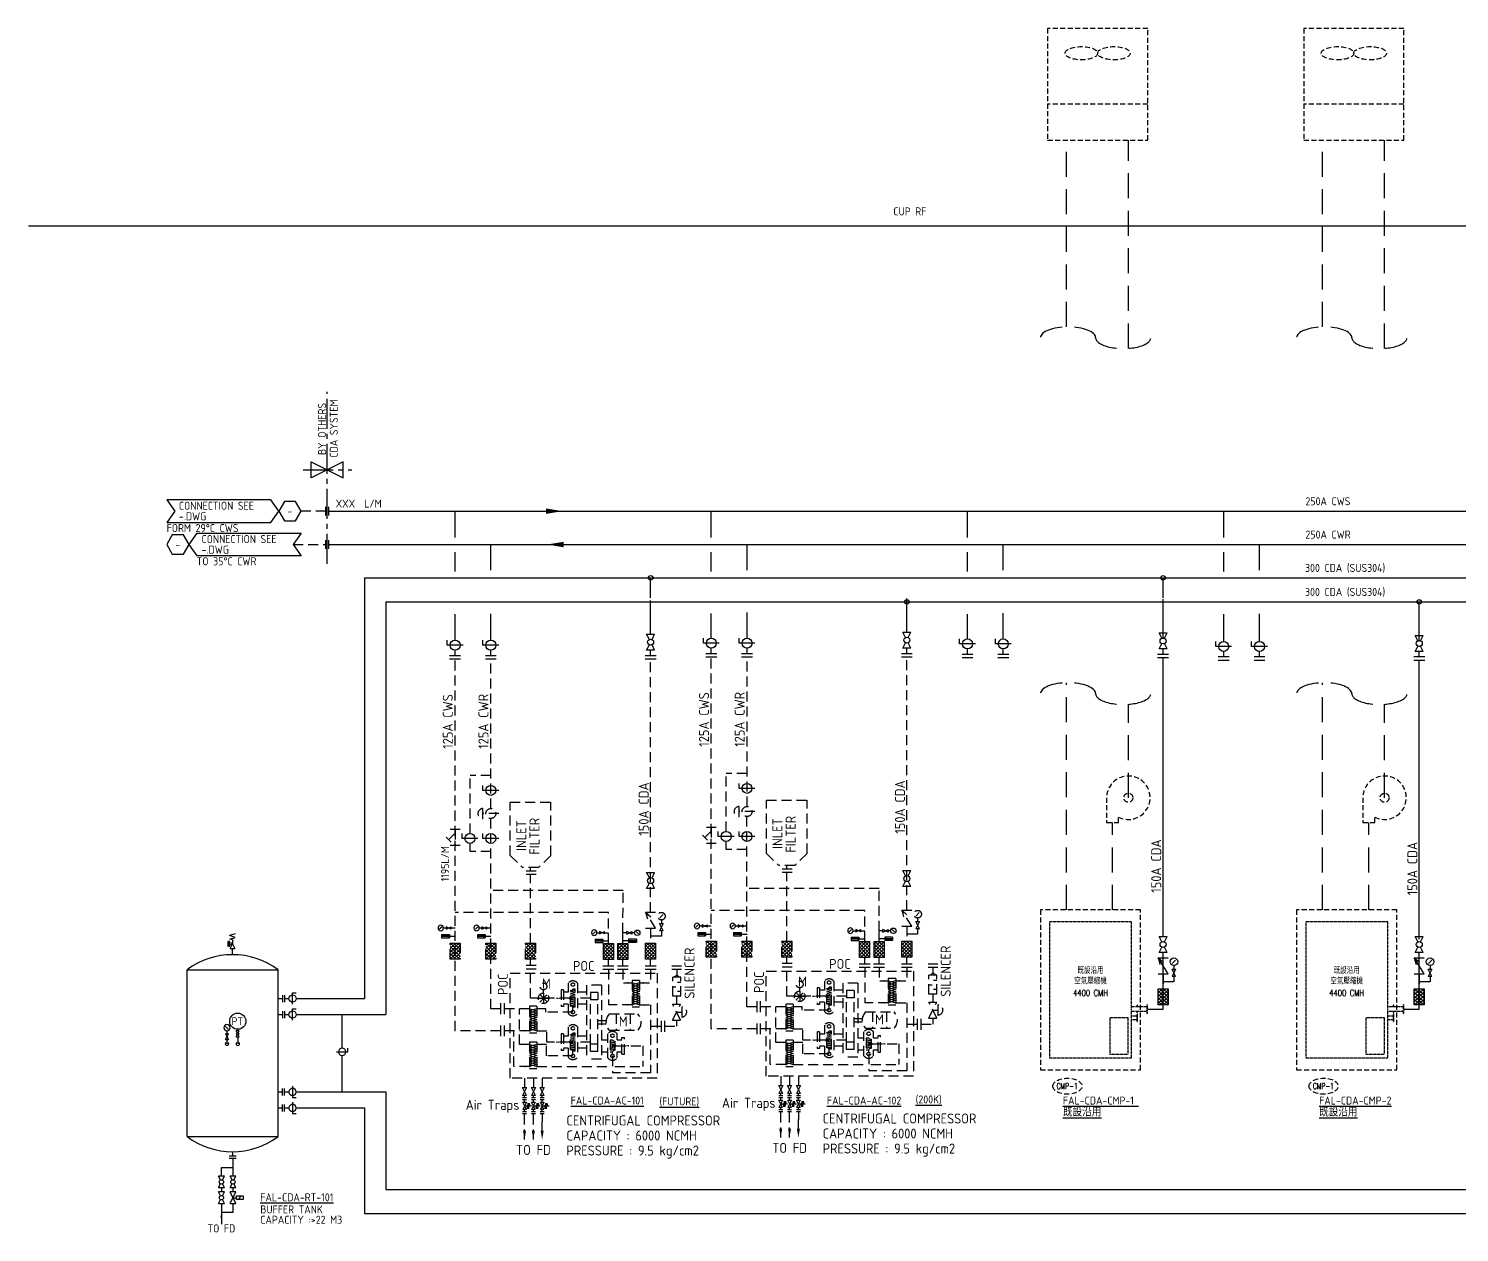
# Model space of a CAD drawing. Header units: millimetres. Extents: x -418 to 883, y -30 to 1351.
# Drawn here: x -56.1 to 301.4, y 1050.2 to 1351 of the extents above; entities that cross this region are included whole.
import ezdxf
from ezdxf.enums import TextEntityAlignment as Align

# ---------------------------------------------------------------- set-up
doc = ezdxf.new("R2010")
doc.units = ezdxf.units.MM
doc.header["$LTSCALE"] = 10
for name, pattern in [('CENTER2', [1.125, 0.75, -0.125, 0.125, -0.125]), ('HIDDEN', [0.375, 0.25, -0.125]), ('HIDDEN2', [0.1875, 0.125, -0.0625])]:
    doc.linetypes.add(name, pattern=pattern)
for name, color, linetype in [('DETL-TXT', 4, 'Continuous'), ('g-ttlb', 4, 'Continuous'), ('M-CWTR-VAVE', 2, 'Continuous'), ('m-eqpm-txt', 4, 'Continuous'), ('M6-F01$0$M-CWTR-VAVE', 3, 'Continuous'), ('U-CDA-EQ', 22, 'Continuous'), ('U-CDA-EQ-P2', 9, 'Continuous'), ('U-CDA-EQ-TXT', 4, 'Continuous'), ('U-CDA-EXISTING', 1, 'HIDDEN2'), ('U-CDA-PIPE', 203, 'Continuous'), ('U-CDA-TXT', 3, 'Continuous'), ('U-CDA-TXT-01', 3, 'Continuous'), ('U-CDA-V', 2, 'Continuous'), ('U-CH-PIPE', 130, 'Continuous'), ('U-CH-TXT', 3, 'Continuous'), ('U-CH-V', 2, 'Continuous'), ('U-CW-V', 3, 'Continuous'), ('U-PCW-PIPE', 220, 'Continuous'), ('U-PCW-TXT', 4, 'Continuous'), ('U-PCW-VALVE', 2, 'Continuous'), ('utility', 1, 'Continuous')]:
    doc.layers.add(name, color=color, linetype=linetype)
doc.styles.add('AA-TXT', font='isocp.shx', dxfattribs={"bigfont": 'chineset.shx'})
doc.styles.add('CHINA', font='simplex.shx', dxfattribs={"width": 0.8, "bigfont": 'china.shx'})
doc.styles.add('SIMPLEX', font='simplex.shx', dxfattribs={"width": 0.6})

# ---------------------------------------------------------------- blocks, each defined once
blk = doc.blocks.new('A$C5D640173')
at = {"layer": 'U-CDA-V'}
for p, q in [((0, 0), (0, 2.72)), ((0.88, 0), (0.88, 2.72))]:
    blk.add_line(p, q, dxfattribs=at)
blk = doc.blocks.new('A$C05D23F1C')
at = {"layer": 'U-CW-V', "color": 2}
for p, q in [((1.25, 0), (1.25, 3.95)), ((1.25, 3.95), (2.5, 3.95))]:
    blk.add_line(p, q, dxfattribs=at)
blk.add_circle((1.25, 1.98), 1.25, dxfattribs=at)
blk = doc.blocks.new('A$C66643FB5')
at = {"layer": 'U-CW-V', "color": 2}
for p, q in [((0.6, 5.11), (1.52, 6.03)), ((1.56, 3.5), (0.56, 1.5)), ((1.56, 1.5), (0.56, 3.5)), ((0.56, 3.5), (1.56, 3.5)), ((1.56, 1.5), (0.56, 1.5)), ((1.06, 4.51), (1.06, 3.5)), ((1.06, 1.5), (1.06, 0))]:
    blk.add_line(p, q, dxfattribs=at)
blk.add_circle((1.06, 5.57), 1.06, dxfattribs=at)
blk = doc.blocks.new('A$C365B31E3')
at = {"layer": 'U-CH-V'}
h = blk.add_hatch(dxfattribs=at)
h.set_pattern_fill('ANSI37', color=2, scale=5, style=0)
h.set_pattern_definition([(45, (-252.0458, -353.4498), (-0.4419417, 0.4419417), []), (135, (-252.0458, -353.4498), (-0.4419417, -0.4419417), [])])
h.paths.add_polyline_path([(0, 2.5), (4, 2.5), (4, 0), (0, 0)])
at = {"layer": 'U-CH-V', "color": 2}
for p, q in [((0, 2.5), (4, 2.5)), ((0, 0), (0, 2.5)), ((4, 0), (0, 0)), ((4, 2.5), (4, 0))]:
    blk.add_line(p, q, dxfattribs=at)
blk = doc.blocks.new('A$C63832B58')
at = {"layer": 'U-CH-V'}
for p, q in [((-0.63, 2.56), (-0.63, -0.46)), ((-0.63, 2.56), (-0.63, -0.46)), ((-0.63, 2.56), (0.63, 2.56)), ((-0.63, 2.56), (0.63, 2.56)), ((-0.25, 2.15), (0.25, 2.15)), ((-0.25, 2.15), (0.25, 2.15)), ((-0.25, 1.65), (0.25, 1.65)), ((-0.25, 1.65), (0.25, 1.65)), ((-0.25, 1.14), (0.25, 1.14)), ((-0.25, 1.14), (0.25, 1.14)), ((-0.25, 0.64), (0.25, 0.64)), ((-0.25, 0.64), (0.25, 0.64)), ((0, 2.29), (0, 0.22)), ((0, 2.29), (0, 0.22)), ((0.63, 2.56), (0.63, -0.46)), ((0.63, 2.56), (0.63, -0.46)), ((-0.63, -0.46), (0.63, -0.46)), ((-0.63, -0.46), (0.63, -0.46)), ((0, -0.46), (0, -2.69)), ((0, -0.46), (0, -2.69))]:
    blk.add_line(p, q, dxfattribs=at)
blk.add_circle((0, 0), 0.223, dxfattribs=at)
blk.add_circle((0, 0), 0.223, dxfattribs=at)
blk = doc.blocks.new('A$Ce43be265')
at = {"linetype": 'HIDDEN'}
h = blk.add_hatch(dxfattribs=at)
h.set_pattern_fill('ANSI37', color=252, scale=5, angle=-90, style=0)
h.set_pattern_definition([(315, (-350.45856, 305.08475), (0.4419417, 0.4419417), []), (45, (-350.45856, 305.08475), (-0.4419417, 0.4419417), [])])
h.paths.add_polyline_path([(5.5, 53.04), (5.5, 49.04), (2.99, 49.04), (2.99, 53.04)])
h = blk.add_hatch(dxfattribs=at)
h.set_pattern_fill('ANSI37', color=252, scale=5, angle=-90, style=0)
h.set_pattern_definition([(315, (-341.54004, 305.08475), (0.4419417, 0.4419417), []), (45, (-341.54004, 305.08475), (-0.4419417, 0.4419417), [])])
h.paths.add_polyline_path([(14.41, 53.04), (14.41, 49.04), (11.91, 49.04), (11.91, 53.04)])
h = blk.add_hatch(dxfattribs=at)
h.set_pattern_fill('ANSI37', color=252, scale=5, angle=-90, style=0)
h.set_pattern_definition([(315, (-331.60216, 305.08475), (0.4419417, 0.4419417), []), (45, (-331.60216, 305.08475), (-0.4419417, 0.4419417), [])])
h.paths.add_polyline_path([(24.35, 53.04), (24.35, 49.04), (21.85, 49.04), (21.85, 53.04)])
at = {"color": 252, "linetype": 'HIDDEN'}
for p, q in [((4.24, 31.17), (4.24, 124.1)), ((13.18, 86.7), (13.18, 124.1)), ((53.1, 60.8), (53.1, 124.1)), ((7.97, 80.49), (7.97, 94.93)), ((13.16, 94.93), (7.97, 94.93)), ((11.19, 84.2), (11.19, 86.71)), ((18, 88.33), (28.2, 88.33)), ((18, 74.95), (18, 88.33)), ((28.2, 74.95), (28.2, 88.33)), ((15.14, 85.45), (11.19, 85.45)), ((13.16, 36.69), (13.16, 84.2)), ((2.01, 79.57), (3.28, 78.31)), ((2.01, 79.57), (3.28, 78.31)), ((4.23, 80.53), (2.64, 78.94)), ((5.48, 81.44), (3.01, 81.44)), ((4.23, 81.44), (4.23, 77.44)), ((5.48, 77.44), (3.01, 77.44)), ((7.97, 75.98), (7.97, 77.99)), ((13.16, 75.98), (7.97, 75.98)), ((18, 74.95), (21.1, 71.97)), ((25.1, 71.97), (21.1, 71.97)), ((23.1, 71.07), (23.1, 71.97)), ((28.2, 74.95), (25.1, 71.97)), ((24.46, 71.07), (21.74, 71.07)), ((24.46, 70.18), (21.74, 70.18)), ((23.1, 53.04), (23.1, 70.18)), ((46.22, 66.24), (13.16, 66.24)), ((46.16, 55.63), (46.22, 66.24)), ((51.85, 60.8), (53.13, 59.68)), ((51.85, 60.8), (52.29, 59.15)), ((51.85, 60.8), (54.35, 60.8)), ((54.35, 56.8), (51.85, 60.8)), ((42.56, 60.72), (4.24, 60.72)), ((42.56, 53), (42.56, 60.72)), ((56.24, 57.96), (55.35, 56.17)), ((56.24, 56.17), (55.35, 57.96)), ((55.35, 57.96), (56.24, 57.96)), ((55.39, 59.4), (56.21, 60.22)), ((55.8, 58.86), (55.8, 57.96)), ((46.16, 53), (46.16, 55.63)), ((51.85, 56.8), (54.35, 56.8)), ((53.1, 56.8), (53.1, 53.05)), ((55.8, 54.82), (53.1, 54.82)), ((56.24, 56.17), (55.35, 56.17)), ((55.8, 56.17), (55.8, 54.82)), ((2.99, 49.04), (2.99, 53.04)), ((2.99, 53.04), (5.5, 53.04)), ((5.5, 53.04), (5.5, 49.04)), ((11.91, 49.04), (11.91, 53.04)), ((11.91, 53.04), (14.41, 53.04)), ((14.41, 53.04), (14.41, 49.04)), ((21.85, 49.04), (21.85, 53.04)), ((21.85, 53.04), (24.35, 53.04)), ((24.35, 53.04), (24.35, 49.04)), ((5.5, 49.04), (2.99, 49.04)), ((14.41, 49.04), (11.91, 49.04)), ((24.46, 47.48), (21.74, 47.48)), ((24.46, 46.6), (21.74, 46.6)), ((24.35, 49.04), (21.85, 49.04)), ((23.1, 47.48), (23.1, 49.04)), ((23.1, 39.29), (23.1, 46.6)), ((42.56, 47.29), (42.56, 49)), ((46.16, 47.29), (46.16, 49)), ((53.1, 47.34), (53.1, 49.05)), ((58.4, 47.36), (60.83, 47.36)), ((58.4, 46.57), (60.83, 46.57)), ((59.61, 46.57), (59.61, 45.18)), ((23.1, 39.29), (23.1, 44.4)), ((32.49, 43.04), (32.49, 40.78)), ((34.86, 43.04), (34.86, 35.54)), ((42.56, 46.46), (42.56, 37.65)), ((46.16, 46.46), (46.16, 43.17)), ((46.34, 43.17), (48.46, 43.17)), ((48.46, 43.76), (48.46, 37.06)), ((50.32, 43.76), (48.46, 43.76)), ((48.46, 43.17), (50.32, 42.62)), ((50.32, 43.17), (48.46, 42.62)), ((50.32, 43.76), (50.32, 37.06)), ((50.32, 43.17), (53.1, 43.17)), ((53.1, 46.46), (53.1, 43.17)), ((60.62, 44.53), (58.6, 44.53)), ((58.6, 39.82), (58.6, 44.53)), ((59.01, 44.53), (59.61, 45.18)), ((60.22, 44.53), (59.61, 45.18)), ((59.78, 43.29), (60.62, 43.29)), ((60.62, 39.82), (60.62, 44.53)), ((25.4, 40.22), (27.26, 38.36)), ((25.4, 38.36), (27.26, 40.22)), ((26.33, 40.6), (26.33, 41.41)), ((26.33, 40.6), (26.33, 37.97)), ((30.71, 41.37), (30.71, 37.2)), ((31.3, 41.37), (30.71, 41.37)), ((31.3, 41.37), (31.3, 37.2)), ((32.49, 40.78), (31.3, 40.78)), ((33.08, 37.36), (33.08, 41.21)), ((34.28, 41.55), (33.68, 41.55)), ((34.28, 41.23), (33.85, 41.23)), ((34.28, 40.75), (33.85, 40.75)), ((34.28, 40.27), (33.85, 40.27)), ((34.28, 39.79), (33.85, 39.79)), ((34.28, 37.03), (34.28, 41.55)), ((37.11, 40.78), (34.86, 40.78)), ((37.11, 42.59), (37.11, 24.1)), ((40.84, 42.59), (37.11, 42.59)), ((39.91, 40.73), (38.04, 40.73)), ((38.04, 40.73), (38.04, 38.87)), ((39.91, 40.73), (39.91, 38.87)), ((40.84, 42.59), (40.84, 24.1)), ((50.32, 42.62), (48.46, 42.06)), ((48.46, 42.62), (50.32, 42.06)), ((48.46, 42.06), (50.32, 41.51)), ((50.32, 42.06), (48.46, 41.51)), ((50.32, 41.51), (48.46, 40.96)), ((48.46, 41.51), (50.32, 40.96)), ((48.46, 40.96), (50.32, 40.41)), ((50.32, 40.96), (48.46, 40.41)), ((50.32, 40.41), (48.46, 39.86)), ((48.46, 40.41), (50.32, 39.86)), ((48.46, 39.86), (50.32, 39.3)), ((50.32, 39.86), (48.46, 39.3)), ((58.6, 42.17), (59.4, 42.17)), ((60.62, 39.82), (58.6, 39.82)), ((59.59, 39.82), (59.59, 37.86)), ((59.78, 41.06), (60.62, 41.06)), ((15.61, 36.69), (13.16, 36.69)), ((22.83, 36.69), (16.49, 36.69)), ((20.34, 27.76), (20.34, 36.69)), ((22.83, 37.28), (22.83, 30.58)), ((24.69, 37.28), (22.83, 37.28)), ((24.69, 36.69), (22.83, 36.14)), ((22.83, 36.69), (24.69, 36.14)), ((22.83, 36.14), (24.69, 35.59)), ((24.69, 36.14), (22.83, 35.59)), ((25.01, 39.29), (23.1, 39.29)), ((32.83, 39.29), (24.02, 39.29)), ((24.69, 37.28), (24.69, 30.58)), ((26.94, 36.69), (24.69, 36.69)), ((25.01, 39.29), (27.64, 39.29)), ((26.94, 35.84), (26.94, 36.69)), ((33.68, 35.84), (26.94, 35.84)), ((31.3, 37.2), (30.71, 37.2)), ((32.49, 37.8), (31.3, 37.8)), ((32.49, 37.8), (32.49, 35.54)), ((34.28, 39.29), (33.08, 39.29)), ((33.68, 36.27), (33.68, 37.03)), ((34.28, 37.03), (33.68, 37.03)), ((34.28, 38.79), (33.85, 38.79)), ((34.28, 38.31), (33.85, 38.31)), ((34.28, 37.83), (33.85, 37.83)), ((34.28, 37.35), (33.85, 37.35)), ((38.04, 39.29), (34.28, 39.29)), ((37.11, 37.8), (34.86, 37.8)), ((38.04, 27.82), (38.04, 38.87)), ((39.91, 38.87), (38.04, 38.87)), ((39.91, 27.82), (39.91, 38.87)), ((48.46, 37.65), (42.56, 37.65)), ((48.46, 37.65), (46.34, 37.65)), ((50.32, 39.3), (48.46, 38.75)), ((48.46, 39.3), (50.32, 38.75)), ((48.46, 38.75), (50.32, 38.2)), ((50.32, 38.75), (48.46, 38.2)), ((50.32, 38.2), (48.46, 37.65)), ((48.46, 38.2), (50.32, 37.65)), ((50.32, 37.06), (48.46, 37.06)), ((50.32, 37.65), (53.1, 37.65)), ((53.1, 37.65), (53.1, 20.63)), ((60.59, 33.86), (58.59, 37.86)), ((58.59, 33.86), (60.59, 37.86)), ((58.59, 37.86), (60.59, 37.86)), ((59.59, 35.86), (60.85, 35.86)), ((60.59, 37.86), (60.59, 37.86)), ((60.85, 37.11), (60.85, 34.6)), ((24.69, 35.59), (22.83, 35.03)), ((22.83, 35.59), (24.69, 35.03)), ((22.83, 35.03), (24.69, 34.48)), ((24.69, 35.03), (22.83, 34.48)), ((24.69, 34.48), (22.83, 33.93)), ((22.83, 34.48), (24.69, 33.93)), ((22.83, 33.93), (24.69, 33.38)), ((24.69, 33.93), (22.83, 33.38)), ((24.69, 33.38), (22.83, 32.83)), ((22.83, 33.38), (24.69, 32.83)), ((22.83, 32.83), (24.69, 32.27)), ((24.69, 32.83), (22.83, 32.27)), ((24.69, 32.27), (22.83, 31.72)), ((22.83, 32.27), (24.69, 31.72)), ((39.91, 33.72), (41.97, 33.72)), ((39.91, 32.91), (41.97, 32.91)), ((42.79, 35.39), (49.9, 35.39)), ((44.52, 35.39), (44.52, 31.31)), ((47.98, 35.39), (47.98, 31.31)), ((55.78, 32.28), (53.1, 32.28)), ((56.66, 32.32), (59.59, 32.32)), ((58.59, 33.86), (60.59, 33.86)), ((59.59, 33.86), (59.59, 32.32)), ((15.61, 31.17), (4.24, 31.17)), ((22.83, 31.17), (16.49, 31.17)), ((18.93, 22.24), (18.93, 31.17)), ((22.83, 31.72), (24.69, 31.17)), ((24.69, 31.72), (22.83, 31.17)), ((24.69, 30.58), (22.83, 30.58)), ((24.69, 31.17), (27.12, 31.17)), ((27.12, 28.33), (27.12, 31.17)), ((30.71, 30.42), (30.71, 26.25)), ((31.3, 30.42), (30.71, 30.42)), ((31.3, 30.42), (31.3, 26.25)), ((32.49, 29.82), (31.3, 29.82)), ((32.49, 32.08), (32.49, 29.82)), ((33.08, 26.4), (33.08, 30.26)), ((34.28, 30.59), (33.68, 30.59)), ((34.28, 30.27), (33.85, 30.27)), ((34.28, 29.79), (33.85, 29.79)), ((34.28, 29.31), (33.85, 29.31)), ((34.28, 28.83), (33.85, 28.83)), ((34.28, 26.07), (34.28, 30.59)), ((34.86, 32.08), (34.86, 24.58)), ((37.11, 29.82), (34.86, 29.82)), ((40.84, 28.9), (42.37, 28.9)), ((42.37, 24.43), (42.37, 30.39)), ((42.79, 31.31), (49.9, 31.31)), ((42.96, 28.9), (42.96, 25.92)), ((42.96, 28.9), (43.56, 28.9)), ((44.74, 28.9), (44.74, 30.39)), ((44.74, 28.9), (45.93, 28.9)), ((45.93, 25.32), (45.93, 29.49)), ((45.93, 29.49), (46.53, 29.49)), ((46.53, 25.32), (46.53, 29.49)), ((22.83, 27.76), (20.34, 27.76)), ((22.83, 28.35), (22.83, 21.65)), ((24.69, 28.35), (22.83, 28.35)), ((22.83, 27.76), (24.69, 27.21)), ((24.69, 27.76), (22.83, 27.21)), ((24.69, 27.21), (22.83, 26.65)), ((22.83, 27.21), (24.69, 26.65)), ((22.83, 26.65), (24.69, 26.1)), ((24.69, 26.65), (22.83, 26.1)), ((24.69, 26.1), (22.83, 25.55)), ((22.83, 26.1), (24.69, 25.55)), ((22.83, 25.55), (24.69, 25)), ((24.69, 25.55), (22.83, 25)), ((24.69, 28.35), (24.69, 21.65)), ((27.09, 27.76), (24.69, 27.76)), ((27.09, 24.87), (27.09, 27.76)), ((32.79, 28.33), (27.12, 28.33)), ((31.3, 26.25), (30.71, 26.25)), ((32.49, 26.84), (31.3, 26.84)), ((32.49, 26.84), (32.49, 24.58)), ((34.28, 28.33), (33.08, 28.33)), ((33.68, 25.31), (33.68, 26.07)), ((34.28, 26.07), (33.68, 26.07)), ((34.28, 27.83), (33.85, 27.83)), ((34.28, 27.35), (33.85, 27.35)), ((34.28, 26.87), (33.85, 26.87)), ((34.28, 26.39), (33.85, 26.39)), ((38.04, 28.33), (34.28, 28.33)), ((37.11, 26.84), (34.86, 26.84)), ((39.91, 27.82), (38.04, 27.82)), ((38.04, 25.96), (38.04, 27.82)), ((39.91, 25.96), (38.04, 25.96)), ((39.91, 25.96), (39.91, 27.82)), ((40.84, 25.92), (42.37, 25.92)), ((42.96, 28.39), (43.38, 28.39)), ((42.96, 27.9), (43.38, 27.9)), ((42.96, 27.41), (44.15, 27.41)), ((42.96, 26.91), (43.38, 26.91)), ((42.96, 26.43), (43.38, 26.43)), ((42.96, 25.92), (43.56, 25.92)), ((43.56, 25.3), (43.56, 25.92)), ((44.15, 28.56), (44.15, 26.25)), ((44.41, 27.41), (51.13, 27.41)), ((44.74, 24.43), (44.74, 25.92)), ((44.74, 25.92), (45.93, 25.92)), ((45.93, 25.32), (46.53, 25.32)), ((51.13, 27.41), (51.13, 22.24)), ((22.83, 22.24), (18.93, 22.24)), ((24.69, 25), (22.83, 24.45)), ((22.83, 25), (24.69, 24.45)), ((22.83, 24.45), (24.69, 23.89)), ((24.69, 24.45), (22.83, 23.89)), ((24.69, 23.89), (22.83, 23.34)), ((22.83, 23.89), (24.69, 23.34)), ((22.83, 23.34), (24.69, 22.79)), ((24.69, 23.34), (22.83, 22.79)), ((24.69, 22.79), (22.83, 22.24)), ((22.83, 22.79), (24.69, 22.24)), ((24.69, 21.65), (22.83, 21.65)), ((24.69, 22.24), (42.98, 22.24)), ((33.68, 24.87), (27.09, 24.87)), ((40.84, 24.1), (37.11, 24.1)), ((43.56, 24.87), (43.56, 20.63)), ((44.13, 22.24), (51.13, 22.24)), ((21.59, 19.33), (21.59, 17.03)), ((23.79, 19.33), (23.79, 17.03)), ((26, 19.33), (26, 17.03)), ((53.1, 20.63), (43.56, 20.63)), ((22.09, 17.03), (21.09, 15.03)), ((22.09, 15.03), (21.09, 17.03)), ((21.09, 17.03), (22.09, 17.03)), ((22.09, 15.03), (21.09, 15.03)), ((21.09, 14.51), (22.09, 14.51)), ((21.59, 14.51), (21.59, 15.03)), ((23.29, 17.03), (24.29, 17.03)), ((24.29, 15.03), (23.29, 17.03)), ((24.29, 17.03), (23.29, 15.03)), ((24.29, 15.03), (23.29, 15.03)), ((23.29, 14.51), (24.29, 14.51)), ((23.79, 14.51), (23.79, 15.03)), ((26.5, 17.03), (25.5, 15.03)), ((26.5, 15.03), (25.5, 17.03)), ((25.5, 17.03), (26.5, 17.03)), ((26.5, 15.03), (25.5, 15.03)), ((25.5, 14.51), (26.5, 14.51)), ((26, 14.51), (26, 15.03)), ((22.09, 13.89), (21.09, 13.89)), ((21.09, 11.02), (22.09, 11.02)), ((22.04, 11.52), (21.14, 13.31)), ((22.04, 13.31), (21.14, 11.52)), ((21.14, 13.31), (22.04, 13.31)), ((22.04, 11.52), (21.14, 11.52)), ((21.59, 13.31), (21.59, 13.89)), ((21.59, 12.41), (22.29, 12.41)), ((21.59, 11.02), (21.59, 11.52)), ((22.37, 11.7), (22.29, 12.41)), ((22.37, 11.7), (22.53, 13.12)), ((22.69, 11.7), (22.53, 13.12)), ((22.69, 11.7), (22.84, 13.12)), ((23, 12.41), (22.84, 13.12)), ((23, 12.41), (23.32, 12.41)), ((24.29, 13.89), (23.29, 13.89)), ((23.29, 11.02), (24.29, 11.02)), ((23.35, 13.31), (24.24, 13.31)), ((24.24, 13.31), (23.35, 11.52)), ((24.24, 11.52), (23.35, 13.31)), ((24.24, 11.52), (23.35, 11.52)), ((23.79, 13.31), (23.79, 13.89)), ((23.79, 12.41), (24.5, 12.41)), ((23.79, 11.02), (23.79, 11.52)), ((24.58, 11.7), (24.5, 12.41)), ((24.58, 11.7), (24.74, 13.12)), ((24.89, 11.7), (24.74, 13.12)), ((24.89, 11.7), (25.05, 13.12)), ((25.21, 12.41), (25.05, 13.12)), ((25.21, 12.41), (25.52, 12.41)), ((26.5, 13.89), (25.5, 13.89)), ((25.5, 11.02), (26.5, 11.02)), ((26.45, 11.52), (25.55, 13.31)), ((26.45, 13.31), (25.55, 11.52)), ((25.55, 13.31), (26.45, 13.31)), ((26.45, 11.52), (25.55, 11.52)), ((26, 13.31), (26, 13.89)), ((26, 12.41), (26.71, 12.41)), ((26, 11.02), (26, 11.52)), ((26.78, 11.7), (26.71, 12.41)), ((26.78, 11.7), (26.94, 13.12)), ((27.1, 11.7), (26.94, 13.12)), ((27.1, 11.7), (27.26, 13.12)), ((27.41, 12.41), (27.26, 13.12)), ((27.41, 12.41), (27.73, 12.41)), ((22.09, 10.4), (21.09, 10.4)), ((21.59, 8.53), (21.59, 10.4)), ((21.59, 3.97), (21.59, 8.53)), ((24.29, 10.4), (23.29, 10.4)), ((23.79, 3.97), (23.79, 10.4)), ((26.5, 10.4), (25.5, 10.4)), ((26, 10.4), (26, 8.53)), ((26, 6.18), (26, 8.53))]:
    blk.add_line(p, q, dxfattribs=at)
blk.add_lwpolyline([(17.99, 19.33), (17.99, 45.56), (54.74, 45.56), (54.74, 19.33)], close=True, dxfattribs=at)
for points in [[(48.46, 43.17, 0, 0.394, 0), (47.28, 43.17, 0, 0, 0)], [(52.32, 43.17, 0, 0.394, 0), (51.14, 43.17, 0, 0, 0)], [(53.1, 45.88, 0, 0.394, 0), (53.1, 44.7, 0, 0, 0)], [(30.71, 39.29, 0, 0.394, 0), (29.52, 39.29, 0, 0, 0)], [(21.09, 36.69, 0, 0.394, 0), (22.27, 36.69, 0, 0, 0)], [(24.69, 36.69, 0, 0.394, 0), (25.87, 36.69, 0, 0, 0)], [(46.34, 37.65, 0, 0.394, 0), (47.52, 37.65, 0, 0, 0)], [(50.32, 37.65, 0, 0.394, 0), (51.5, 37.65, 0, 0, 0)], [(22.83, 31.17, 0, 0.394, 0), (21.64, 31.17, 0, 0, 0)], [(21.09, 27.76, 0, 0.394, 0), (22.27, 27.76, 0, 0, 0)], [(24.69, 27.76, 0, 0.394, 0), (25.87, 27.76, 0, 0, 0)], [(30.75, 28.33, 0, 0.394, 0), (29.57, 28.33, 0, 0, 0)], [(46.53, 27.41, 0, 0.394, 0), (47.71, 27.41, 0, 0, 0)], [(22.83, 22.24, 0, 0.394, 0), (21.64, 22.24, 0, 0, 0)], [(31.02, 22.24, 0, 0.394, 0), (29.84, 22.24, 0, 0, 0)], [(21.59, 3.97, 0, 0.737, 0), (21.59, 6.18, 0, 0, 0)], [(23.79, 3.97, 0, 0.737, 0), (23.79, 6.18, 0, 0, 0)], [(26, 3.97, 0, 0.737, 0), (26, 6.18, 0, 0, 0)]]:
    blk.add_lwpolyline(points, format="xyseb", dxfattribs=at)
for centre, radius in [((13.16, 85.45), 1.25), ((55.8, 59.81), 0.952), ((26.33, 42.26), 0.845), ((33.68, 42.73), 0.429), ((26.33, 39.29), 1.31), ((33.68, 35.84), 0.429), ((33.68, 31.78), 0.429), ((43.56, 29.94), 0.429), ((33.68, 24.88), 0.429), ((43.56, 24.87), 0.429)]:
    blk.add_circle(centre, radius, dxfattribs=at)
for centre, radius, start, end in [((11.19, 85.45), 1.25, 90, 270), ((33.68, 42.17), 1.47, 36.1978, 143.8022), ((33.08, 39.29), 0.253, 90, 270), ((33.15, 41.8), 0.589, 263.7967, 334.7013), ((33.36, 41.86), 0.807, 250.2833, 308.0313), ((33.36, 41.38), 0.807, 250.2833, 308.0313), ((33.36, 40.9), 0.807, 250.2833, 308.0313), ((33.36, 40.42), 0.807, 250.2833, 308.0313), ((33.36, 38.15), 0.807, 51.9687, 109.7167), ((33.36, 37.67), 0.807, 51.9687, 109.7167), ((33.36, 37.19), 0.807, 51.9687, 109.7167), ((33.36, 36.71), 0.807, 51.9687, 109.7167), ((33.15, 36.77), 0.589, 25.2987, 96.2033), ((60.85, 35.86), 1.26, 270, 90), ((33.68, 36.4), 1.47, 216.1978, 323.8022), ((33.68, 31.22), 1.47, 36.1978, 143.8022), ((44.82, 33.35), 2.88, 135, 225), ((47.86, 33.35), 2.88, 315, 45), ((33.15, 30.84), 0.589, 263.7967, 334.7013), ((33.36, 30.91), 0.807, 250.2833, 308.0313), ((33.36, 30.43), 0.807, 250.2833, 308.0313), ((33.36, 29.95), 0.807, 250.2833, 308.0313), ((33.36, 29.47), 0.807, 250.2833, 308.0313), ((43.56, 29.52), 1.47, 36.1978, 143.8022), ((44.09, 29.15), 0.589, 205.2987, 276.2033), ((33.08, 28.33), 0.253, 90, 270), ((33.36, 27.2), 0.807, 51.9687, 109.7167), ((33.36, 26.72), 0.807, 51.9687, 109.7167), ((33.36, 26.24), 0.807, 51.9687, 109.7167), ((33.36, 25.75), 0.807, 51.9687, 109.7167), ((33.15, 25.82), 0.589, 25.2987, 96.2033), ((43.88, 29.02), 0.807, 231.9687, 289.7167), ((43.88, 28.54), 0.807, 231.9687, 289.7167), ((43.88, 26.27), 0.807, 70.2833, 128.0313), ((43.88, 25.79), 0.807, 70.2833, 128.0313), ((44.09, 25.67), 0.589, 83.7967, 154.7013), ((44.15, 27.41), 0.253, 270, 90), ((33.68, 25.45), 1.47, 216.1978, 323.8022), ((43.56, 25.29), 1.47, 216.1978, 323.8022)]:
    blk.add_arc(centre, radius, start, end, dxfattribs=at)
at = {"layer": 'U-CDA-PIPE'}
for p, q in [((53.1, 130.28), (53.1, 138.66)), ((53.1, 124.98), (53.1, 126.28))]:
    blk.add_line(p, q, dxfattribs=at)
at = {"layer": 'U-CDA-V'}
for p, q in [((52.77, 128.95), (52.1, 130.28)), ((52.1, 130.28), (54.1, 130.28)), ((53.44, 128.95), (54.1, 130.28)), ((52.1, 126.28), (52.77, 127.61)), ((54.1, 126.28), (52.1, 126.28)), ((54.1, 126.28), (53.44, 127.61)), ((52.77, 69.37), (52.1, 70.7)), ((52.1, 70.7), (54.1, 70.7)), ((52.1, 66.7), (52.77, 68.03)), ((53.44, 69.37), (54.1, 70.7)), ((54.1, 66.7), (53.44, 68.03)), ((54.1, 66.7), (52.1, 66.7))]:
    blk.add_line(p, q, dxfattribs=at)
for centre in [(53.1, 128.28), (53.1, 68.7)]:
    blk.add_circle(centre, 0.75, dxfattribs=at)
at = {"layer": 'U-CH-PIPE'}
for p, q in [((4.24, 128.78), (4.24, 134.91)), ((13.18, 128.78), (13.18, 135.2)), ((4.24, 124.98), (4.24, 126.18)), ((13.18, 124.98), (13.18, 126.18))]:
    blk.add_line(p, q, dxfattribs=at)
at = {"color": 252, "linetype": 'HIDDEN'}
for name, p, rotation in [('A$C05D23F1C', (15.14, 89.99), 90), ('A$C05D23F1C', (9.94, 77.99), 90), ('A$C05D23F1C', (15.14, 77.99), 90), ('A$C365B31E3', (41.3, 53), 270), ('A$C365B31E3', (44.91, 53), 270), ('A$C365B31E3', (51.85, 53.05), 270), ('A$C5D640173', (43.91, 46.46), 90), ('A$C5D640173', (47.52, 46.46), 90), ('A$C5D640173', (54.46, 46.46), 90), ('A$C5D640173', (16.49, 38.05), 180), ('A$C5D640173', (16.49, 32.53), 180)]:
    blk.add_blockref(name, p, dxfattribs=dict(at, rotation=rotation))
at = {"color": 252, "linetype": 'HIDDEN', "zscale": 0.6399999999999864}
for name, p, xscale, yscale, rotation in [('A$C66643FB5', (4.24, 57.54), -0.6399999999999881, 0.6399999999999881, 90), ('A$C66643FB5', (13.16, 57.54), -0.6399999999999881, 0.6399999999999881, 90), ('A$C63832B58', (2.52, 54.83), -0.6399999999999881, 0.6399999999999881, 90), ('A$C63832B58', (11.44, 54.83), -0.6399999999999881, 0.6399999999999881, 90), ('A$C66643FB5', (42.56, 56.36), -0.6399999999999881, 0.6399999999999881, 90), ('A$C63832B58', (40.84, 53.65), -0.6399999999999881, 0.6399999999999881, 90), ('A$C66643FB5', (46.17, 56.34), 0.6399999999999864, 0.6399999999999864, 270), ('A$C63832B58', (47.89, 53.63), 0.6399999999999864, 0.6399999999999864, 270)]:
    blk.add_blockref(name, p, dxfattribs=dict(at, xscale=xscale, yscale=yscale, rotation=rotation))
at = {"color": 252, "linetype": 'HIDDEN', "xscale": -1}
blk.add_blockref('A$C5D640173', (56.66, 30.92), dxfattribs=at)
at = {"layer": 'U-CDA-V'}
for name, p, rotation in [('A$C05D23F1C', (6.22, 126.28), 90), ('A$C05D23F1C', (15.15, 126.28), 90), ('A$C5D640173', (2.88, 124.98), 270), ('A$C5D640173', (11.82, 124.98), 270), ('A$C5D640173', (51.74, 124.98), 270)]:
    blk.add_blockref(name, p, dxfattribs=dict(at, rotation=rotation))
at = {"color": 252, "linetype": 'HIDDEN', "style": 'AA-TXT'}
for s, p in [('125A CWS', (3.67, 101.64)), ('125A CWR', (12.58, 101.62)), ('INLET', (22.02, 76.12)), ('FILTER', (25.33, 75.19)), ('SILENCER', (64.06, 39.2)), ('POC', (17.42, 40.1))]:
    blk.add_text(s, height=2.5, rotation=90, dxfattribs=at).set_placement(p)
blk.add_text('150A CDA', height=2.5, rotation=90, dxfattribs=at).set_placement((51.38, 86.57), align=Align.MIDDLE_CENTER)
for s, p in [('POC', (33.69, 46.13)), ('M', (25.95, 41.71)), ('M', (45.16, 32.26)), ('Air Traps', (6.89, 11.41)), ('CENTRIFUGAL COMPRESSOR', (32.06, 7.5)), ('CAPACITY : 6000 NCMH', (32.06, 3.75)), ('TO FD', (19.47, 0.16)), ('PRESSURE : 9.5 kg/cm2', (32.06, 0))]:
    blk.add_text(s, height=2.5, dxfattribs=at).set_placement(p)
blk = doc.blocks.new('S-F-80A')
at = {"color": 0, "linetype": 'ByBlock'}
blk.add_lwpolyline([(0, 92.5), (0, -92.5), (18, -92.5), (18, 92.5)], close=True, dxfattribs=at)
blk = doc.blocks.new('S-F-100A')
at = {"color": 0, "linetype": 'ByBlock'}
blk.add_lwpolyline([(0, 105), (0, -105), (18, -105), (18, 105)], close=True, dxfattribs=at)
blk = doc.blocks.new('COMP')
for p, q in [((2432, 1277.15), (2050, 1277.15)), ((2432, 1162.85), (2050, 1162.85))]:
    blk.add_line(p, q)
at = {"color": 0, "linetype": 'ByBlock'}
for p, q in [((2182, 1044.55), (2050, 1044.55)), ((2182, 955.45), (2050, 955.45))]:
    blk.add_line(p, q, dxfattribs=at)
blk.add_lwpolyline([(2050, 0), (2050, 3400), (0, 3400), (0, 0)], close=True, dxfattribs=at)
for points in [[(2200, 1277.15), (2200, 1322.5), (2182, 1322.5), (2182, 1277.15)], [(2182, 1162.85), (2182, 1137.5), (2200, 1137.5), (2200, 1162.85)]]:
    blk.add_lwpolyline(points, dxfattribs=at)
at = {"color": 9, "linetype": 'HIDDEN'}
blk.add_lwpolyline([(1967, 96), (1967, 1006), (1507, 1006), (1507, 96)], close=True, dxfattribs=at)
at = {"color": 0, "linetype": 'ByBlock'}
blk.add_blockref('S-F-80A', (2182, 1000), dxfattribs=at)
blk.add_blockref('S-F-100A', (2432, 1220))
blk = doc.blocks.new('A$Cdcd56458')
at = {"layer": 'U-CDA-EXISTING'}
blk.add_line((26.8, 247.34), (1.8, 247.34), dxfattribs=at)
at = {"layer": 'U-CDA-EXISTING', "ltscale": 5}
for p, q in [((6.49, 191.72), (6.49, 238.34)), ((21.96, 186.35), (21.96, 238.34)), ((6.49, 46.05), (6.49, 102.78)), ((21.96, 74.07), (21.96, 97.41)), ((18.03, 46.05), (18.03, 67.92))]:
    blk.add_line(p, q, dxfattribs=at)
at = {"layer": 'U-CDA-EXISTING'}
for points in [[(1.8, 266.24), (1.8, 238.34), (26.8, 238.34), (26.8, 266.24)], [(0, 46.05), (0, 6.05), (25, 6.05), (25, 46.05)]]:
    blk.add_lwpolyline(points, close=True, dxfattribs=at)
blk.add_lwpolyline([(19.53, 69.21, 3.520459), (16.53, 74.07), (16.53, 67.92), (19.53, 67.92)], format="xyb", close=True, dxfattribs=at)
blk.add_circle((21.96, 74.07), 1.12, dxfattribs=at)
for centre, major_axis, ratio in [((10.22, 260.1), (-4.07, 0), 0.40731), ((18.37, 260.1), (-4.07, 0), 0.40731), ((6.73, 2), (-3.65, 0), 0.5476)]:
    blk.add_ellipse(centre, major_axis=major_axis, ratio=ratio, dxfattribs=at)
at = {"layer": 'U-CDA-EXISTING', "ltscale": 5}
for centre, start_param, end_param in [((6.89, 189.01), 3.141593, 6.283185), ((20.68, 189.01), 0, 3.141593), ((6.89, 100.08), 3.141593, 6.283185), ((20.68, 100.08), 0, 3.141593)]:
    blk.add_ellipse(centre, major_axis=(-6.89, 0), ratio=0.393286, start_param=start_param, end_param=end_param, dxfattribs=at)
at = {"layer": 'U-CDA-EXISTING', "xscale": 0.01, "yscale": 0.01, "zscale": 0.01}
blk.add_blockref('COMP', (2.25, 9.05), dxfattribs=at)
at = {"layer": 'U-CDA-EXISTING', "style": 'CHINA', "width": 0.8}
for s, p in [('空氣壓縮機', (12.5, 27.47)), ('既設沿用', (12.5, 30.1)), ('4400 CMH', (12.5, 24.53))]:
    blk.add_text(s, height=1.56, dxfattribs=at).set_placement(p, align=Align.CENTER)
at = {"layer": 'U-CDA-EXISTING', "style": 'SIMPLEX', "width": 0.6}
blk.add_text('CMP-1', height=1.5, dxfattribs=at).set_placement((6.67, 2.04), align=Align.MIDDLE)

msp = doc.modelspace()

# ---------------------------------------------------------------- linework, layer by layer
at = {"color": 252, "linetype": 'HIDDEN'}
for p, q in [((227.36, 1114.77), (227.36, 1111.03)), ((291.37, 1114.77), (291.37, 1111.03))]:
    msp.add_line(p, q, dxfattribs=at)
at = {"layer": 'DETL-TXT'}
for points in [[(6.42, 1230.38), (4.42, 1233.18), (-21.58, 1233.18), (-19.58, 1230.38), (-21.58, 1227.58), (4.42, 1227.58), (6.42, 1230.38)], [(-15.98, 1222.05), (-13.98, 1224.85), (12.02, 1224.85), (10.02, 1222.05), (12.02, 1219.25), (-13.98, 1219.25), (-15.98, 1222.05)]]:
    msp.add_lwpolyline(points, dxfattribs=at)
for points in [[(6.42, 1230.38), (7.82, 1227.96), (10.62, 1227.96), (12.02, 1230.38), (10.62, 1232.81), (7.82, 1232.81)], [(-21.58, 1222.05), (-20.18, 1219.63), (-17.38, 1219.63), (-15.98, 1222.05), (-17.38, 1224.48), (-20.18, 1224.48)]]:
    msp.add_lwpolyline(points, close=True, dxfattribs=at)
at = {"layer": 'g-ttlb', "linetype": 'CENTER2'}
for p, q in [((18.55, 1217.22), (18.55, 1260.18)), ((12.54, 1240.75), (24.65, 1240.75))]:
    msp.add_line(p, q, dxfattribs=at)
at = {"layer": 'g-ttlb'}
msp.add_lwpolyline([(22.55, 1242.75), (14.55, 1238.75), (14.55, 1242.75), (22.55, 1238.75)], close=True, dxfattribs=at)
at = {"layer": 'M-CWTR-VAVE'}
for p, q in [((-6.27, 1122.84), (-6.27, 1121.68)), ((-5.11, 1122.26), (-6.27, 1122.84)), ((-5.98, 1122.99), (-5.98, 1121.49)), ((-4.46, 1124.77), (-5.85, 1124.33)), ((-4.46, 1123.89), (-5.85, 1124.33)), ((-5.76, 1123.44), (-4.46, 1123.89)), ((-5.11, 1123.24), (-5.76, 1123.44)), ((-5.11, 1123.24), (-5.11, 1122.26)), ((-6.27, 1121.68), (-5.11, 1122.26)), ((-5.69, 1121.1), (-5.11, 1122.26)), ((-5.69, 1121.1), (-4.53, 1121.1)), ((-5.11, 1122.26), (-4.53, 1121.1))]:
    msp.add_line(p, q, dxfattribs=at)
at = {"layer": 'M6-F01$0$M-CWTR-VAVE'}
msp.add_line((-5.11, 1119.57), (-5.11, 1121.1), dxfattribs=at)
at = {"layer": 'U-CDA-EQ'}
for p, q in [((-16.48, 1115.78), (6.25, 1115.78)), ((-16.48, 1074.11), (-16.48, 1115.78)), ((6.25, 1074.11), (6.25, 1115.78)), ((6.25, 1108.61), (7.33, 1108.61)), ((6.25, 1104.61), (7.33, 1104.61)), ((6.25, 1085.27), (7.33, 1085.27)), ((6.25, 1081.27), (7.33, 1081.27)), ((-16.48, 1074.11), (6.25, 1074.11)), ((-5.11, 1070.32), (-5.11, 1069.24)), ((-5.01, 1068.67), (-5.01, 1064.24)), ((-7.89, 1061.36), (-7.89, 1060.28)), ((-5.01, 1061.36), (-5.01, 1060.28)), ((-7.89, 1057.4), (-7.89, 1052.22)), ((-5.01, 1055.15), (-7.89, 1055.15)), ((-5.01, 1057.4), (-5.01, 1055.15))]:
    msp.add_line(p, q, dxfattribs=at)
msp.add_lwpolyline([(-7.89, 1064.24), (-7.89, 1066.4), (-5.01, 1066.4)], dxfattribs=at)
msp.add_lwpolyline([(-7.89, 1052.73, 0, 0.531, 0), (-7.89, 1054.32, 0, 0, 0)], format="xyseb", dxfattribs=at)
for centre, start, end in [((-5.11, 1100.62), 53.1301, 126.8699), ((-5.11, 1089.26), 233.1301, 306.8699)]:
    msp.add_arc(centre, 18.94, start, end, dxfattribs=at)
at = {"layer": 'U-CDA-EQ-P2', "color": 1}
msp.add_line((453.51, 1301.6), (-56.07, 1301.6), dxfattribs=at)
at = {"layer": 'U-CDA-PIPE'}
for p, q in [((27.81, 1213.72), (443.94, 1213.72)), ((27.81, 1213.72), (27.81, 1108.61)), ((99.34, 1208.76), (99.34, 1213.72)), ((227.36, 1208.76), (227.36, 1213.72)), ((227.36, 1198.47), (227.36, 1208.36)), ((33.19, 1207.72), (443.94, 1207.72)), ((33.19, 1207.72), (33.19, 1104.61)), ((291.37, 1197.83), (291.37, 1207.72)), ((227.36, 1194.67), (227.36, 1195.97)), ((291.37, 1194.03), (291.37, 1195.33)), ((227.36, 1124.11), (227.36, 1193.79)), ((291.37, 1123.47), (291.37, 1193.15)), ((227.36, 1105.96), (227.36, 1120.11)), ((291.37, 1105.96), (291.37, 1120.11)), ((7.9, 1108.61), (8.98, 1108.61)), ((10.78, 1108.61), (27.81, 1108.61)), ((7.9, 1104.61), (8.98, 1104.61)), ((10.78, 1104.61), (33.19, 1104.61)), ((22.26, 1096.2), (22.26, 1104.65)), ((223.48, 1105.96), (227.36, 1105.96)), ((287.49, 1105.96), (291.37, 1105.96)), ((22.26, 1085.27), (22.26, 1094.4)), ((7.9, 1085.27), (8.98, 1085.27)), ((10.78, 1085.27), (33.19, 1085.27)), ((33.19, 1085.27), (33.19, 1060.92)), ((7.9, 1081.27), (8.98, 1081.27)), ((10.78, 1081.27), (27.81, 1081.27)), ((27.81, 1081.27), (27.81, 1054.92)), ((33.19, 1060.92), (485.99, 1060.92)), ((27.81, 1054.92), (480.61, 1054.92))]:
    msp.add_line(p, q, dxfattribs=at)
for centre in [(99.34, 1213.72), (227.36, 1213.72), (163.35, 1207.72), (291.37, 1207.72)]:
    msp.add_circle(centre, 0.548, dxfattribs=at)
at = {"layer": 'U-CDA-TXT', "color": 1, "linetype": 'HIDDEN'}
msp.add_line((10.03, 1222.05), (18.2, 1222.05), dxfattribs=at)
at = {"layer": 'U-CDA-V'}
for p, q in [((227.03, 1198.64), (226.36, 1199.97)), ((226.36, 1199.97), (228.36, 1199.97)), ((227.7, 1198.64), (228.36, 1199.97)), ((291.04, 1198), (290.37, 1199.33)), ((290.37, 1199.33), (292.37, 1199.33)), ((291.71, 1198), (292.37, 1199.33)), ((226.36, 1195.97), (227.03, 1197.3)), ((228.36, 1195.97), (226.36, 1195.97)), ((228.36, 1195.97), (227.7, 1197.3)), ((290.37, 1195.33), (291.04, 1196.66)), ((292.37, 1195.33), (290.37, 1195.33)), ((292.37, 1195.33), (291.71, 1196.66)), ((227.03, 1122.78), (226.36, 1124.11)), ((226.36, 1124.11), (228.36, 1124.11)), ((227.7, 1122.78), (228.36, 1124.11)), ((291.04, 1122.78), (290.37, 1124.11)), ((290.37, 1124.11), (292.37, 1124.11)), ((291.71, 1122.78), (292.37, 1124.11)), ((226.36, 1120.11), (227.03, 1121.44)), ((228.36, 1120.11), (226.36, 1120.11)), ((228.36, 1120.11), (227.7, 1121.44)), ((290.37, 1120.11), (291.04, 1121.44)), ((292.37, 1120.11), (290.37, 1120.11)), ((292.37, 1120.11), (291.71, 1121.44)), ((226.11, 1118.77), (227.4, 1117.66)), ((226.11, 1118.77), (226.55, 1117.13)), ((226.11, 1118.77), (228.62, 1118.77)), ((228.62, 1114.77), (226.11, 1118.77)), ((230.51, 1115.94), (229.61, 1114.15)), ((230.51, 1114.15), (229.61, 1115.94)), ((229.61, 1115.94), (230.51, 1115.94)), ((229.65, 1117.38), (230.47, 1118.2)), ((230.06, 1116.84), (230.06, 1115.94)), ((290.12, 1118.77), (291.41, 1117.66)), ((290.12, 1118.77), (290.56, 1117.13)), ((290.12, 1118.77), (292.63, 1118.77)), ((292.63, 1114.77), (290.12, 1118.77)), ((294.52, 1115.94), (293.62, 1114.15)), ((294.52, 1114.15), (293.62, 1115.94)), ((293.62, 1115.94), (294.52, 1115.94)), ((293.66, 1117.38), (294.48, 1118.2)), ((294.07, 1116.84), (294.07, 1115.94)), ((226.11, 1114.77), (228.62, 1114.77)), ((230.06, 1112.8), (227.36, 1112.8)), ((230.51, 1114.15), (229.61, 1114.15)), ((230.06, 1114.15), (230.06, 1112.8)), ((290.12, 1114.77), (292.63, 1114.77)), ((294.07, 1112.8), (291.37, 1112.8)), ((294.52, 1114.15), (293.62, 1114.15)), ((294.07, 1114.15), (294.07, 1112.8)), ((7.33, 1109.49), (7.33, 1107.74)), ((7.9, 1109.49), (7.9, 1107.74)), ((7.33, 1105.49), (7.33, 1103.74)), ((7.9, 1105.49), (7.9, 1103.74)), ((-3.46, 1100.52), (-4.18, 1100.52)), ((-3.94, 1100.05), (-4.18, 1100.52)), ((-4.18, 1099.08), (-3.94, 1099.56)), ((-4.18, 1099.08), (-3.46, 1099.08)), ((-3.7, 1100.05), (-3.46, 1100.52)), ((-3.46, 1099.08), (-3.7, 1099.56)), ((7.33, 1084.4), (7.33, 1086.15)), ((7.9, 1084.4), (7.9, 1086.15)), ((7.33, 1080.4), (7.33, 1082.15)), ((7.9, 1080.4), (7.9, 1082.15)), ((-4.24, 1069.24), (-5.99, 1069.24)), ((-4.24, 1068.67), (-5.99, 1068.67)), ((-8.13, 1063.28), (-8.61, 1064.24)), ((-7.17, 1064.24), (-8.61, 1064.24)), ((-8.61, 1061.36), (-8.13, 1062.32)), ((-7.65, 1063.28), (-7.17, 1064.24)), ((-7.17, 1061.36), (-7.65, 1062.32)), ((-4.29, 1064.24), (-5.73, 1064.24)), ((-5.25, 1063.28), (-5.73, 1064.24)), ((-5.73, 1061.36), (-5.25, 1062.32)), ((-4.77, 1063.28), (-4.29, 1064.24)), ((-4.29, 1061.36), (-4.77, 1062.32)), ((-8.61, 1061.36), (-7.17, 1061.36)), ((-7.17, 1060.28), (-8.61, 1060.28)), ((-8.13, 1059.32), (-8.61, 1060.28)), ((-8.61, 1057.4), (-8.13, 1058.36)), ((-7.65, 1059.32), (-7.17, 1060.28)), ((-7.17, 1057.4), (-7.65, 1058.36)), ((-5.73, 1061.36), (-4.29, 1061.36)), ((-4.29, 1057.4), (-5.73, 1060.28)), ((-5.73, 1057.4), (-4.29, 1060.28)), ((-4.29, 1060.28), (-5.73, 1060.28)), ((-5.01, 1058.84), (-4.15, 1058.84)), ((-4.15, 1059.32), (-2.43, 1059.32)), ((-4.15, 1058.36), (-4.15, 1059.32)), ((-2.43, 1058.36), (-4.15, 1058.36)), ((-3.13, 1059.19), (-3.52, 1058.53)), ((-2.43, 1059.32), (-2.43, 1058.36)), ((-8.61, 1057.4), (-7.17, 1057.4)), ((-5.73, 1057.4), (-4.29, 1057.4))]:
    msp.add_line(p, q, dxfattribs=at)
for centre, radius in [((227.36, 1197.97), 0.75), ((291.37, 1197.33), 0.75), ((227.36, 1122.11), 0.75), ((291.37, 1122.11), 0.75), ((230.06, 1117.79), 0.952), ((294.07, 1117.79), 0.952), ((-3.82, 1099.8), 0.27), ((-7.89, 1062.8), 0.54), ((-5.01, 1062.8), 0.54), ((-7.89, 1058.84), 0.54)]:
    msp.add_circle(centre, radius, dxfattribs=at)
for centre in [(-6.51, 1097.31), (-3.82, 1097.31)]:
    msp.add_arc(centre, 0.43, 134.7059, 45.2941, dxfattribs=at)
at = {"layer": 'U-CH-PIPE', "color": 1, "linetype": 'HIDDEN'}
msp.add_line((18.2, 1230.38), (12.02, 1230.38), dxfattribs=at)
at = {"layer": 'U-CH-PIPE'}
for p, q in [((18.93, 1230.38), (443.61, 1230.38)), ((50.49, 1223.83), (50.49, 1230.38)), ((114.5, 1223.83), (114.5, 1230.38)), ((178.51, 1223.83), (178.51, 1230.38)), ((242.52, 1223.83), (242.52, 1230.38)), ((18.93, 1222.05), (443.61, 1222.05)), ((50.49, 1215.33), (50.49, 1220.1)), ((59.42, 1215.64), (59.42, 1222.05)), ((114.5, 1215.33), (114.5, 1220.1)), ((123.43, 1215.64), (123.43, 1222.05)), ((178.51, 1215.33), (178.51, 1220.1)), ((187.44, 1215.64), (187.44, 1222.05)), ((242.52, 1215.33), (242.52, 1220.1)), ((251.45, 1215.64), (251.45, 1222.05)), ((59.42, 1204.26), (59.42, 1204.76)), ((123.43, 1204.26), (123.43, 1204.76)), ((187.44, 1198.47), (187.44, 1204.9)), ((187.44, 1204.26), (187.44, 1204.76)), ((251.45, 1204.26), (251.45, 1204.76)), ((50.49, 1203.97), (50.49, 1204.61)), ((114.5, 1203.97), (114.5, 1204.61)), ((178.51, 1203.97), (178.51, 1204.61)), ((178.51, 1198.47), (178.51, 1204.61)), ((242.52, 1203.97), (242.52, 1204.61)), ((242.52, 1197.83), (242.52, 1203.97)), ((251.45, 1197.83), (251.45, 1204.26)), ((178.51, 1194.67), (178.51, 1195.88)), ((187.44, 1194.67), (187.44, 1195.88)), ((242.52, 1194.03), (242.52, 1195.24)), ((251.45, 1194.03), (251.45, 1195.24))]:
    msp.add_line(p, q, dxfattribs=at)
at = {"layer": 'U-PCW-PIPE', "color": 3}
msp.add_solid([(73.18, 1229.7), (73.18, 1231.06), (77.26, 1230.38)], dxfattribs=at)
at = {"layer": 'U-PCW-TXT', "color": 3}
msp.add_solid([(77.58, 1222.73), (77.58, 1221.37), (73.51, 1222.05)], dxfattribs=at)
at = {"layer": 'U-PCW-VALVE'}
for p, q in [((-3.82, 1100.92), (-3.82, 1100.52)), ((-3.82, 1099.08), (-3.82, 1097.31))]:
    msp.add_line(p, q, dxfattribs=at)
msp.add_circle((-3.82, 1102.94), 2.02, dxfattribs=at)

# ---------------------------------------------------------------- block references
at = {"color": 252, "linetype": 'HIDDEN', "rotation": 270}
for p in [(226.11, 1111.03), (290.12, 1111.03)]:
    msp.add_blockref('A$C365B31E3', p, dxfattribs=at)
at = {"layer": 'U-CDA-EQ-P2'}
for name, p in [('A$Cdcd56458', (196.73, 1084.71)), ('A$Cdcd56458', (260.74, 1084.71)), ('A$Ce43be265', (110.25, 1069.88)), ('A$Ce43be265', (46.24, 1069.38))]:
    msp.add_blockref(name, p, dxfattribs=at)
at = {"layer": 'U-CDA-TXT'}
for name, p, xscale, yscale, zscale in [('A$C5D640173', (18.2, 1229.29), 0.8, 0.8, 0.8), ('A$C5D640173', (18.2, 1220.96), 0.8, 0.8, 0.8), ('A$C05D23F1C', (8.98, 1107.19), 0.7199999999999819, 0.7199999999999819, 0.7199999999999819), ('A$C05D23F1C', (8.98, 1103.19), 0.7199999999999819, 0.7199999999999819, 0.7199999999999819), ('A$C66643FB5', (-5.75, 1097.31), -0.7199999999999819, 0.7200000000000046, 0.7199999999999989)]:
    msp.add_blockref(name, p, dxfattribs=dict(at, xscale=xscale, yscale=yscale, zscale=zscale))
at = {"layer": 'U-CDA-TXT', "xscale": -0.7199999999999819, "yscale": 0.7200000000000046, "zscale": 0.7199999999999989}
for p, rotation in [((20.84, 1094.4), 270), ((8.98, 1086.69), 180), ((8.98, 1082.69), 180)]:
    msp.add_blockref('A$C05D23F1C', p, dxfattribs=dict(at, rotation=rotation))
at = {"layer": 'U-CDA-V'}
for name, p, rotation in [('A$C05D23F1C', (180.48, 1195.97), 90), ('A$C05D23F1C', (189.42, 1195.97), 90), ('A$C05D23F1C', (244.49, 1195.33), 90), ('A$C05D23F1C', (253.43, 1195.33), 90), ('A$C5D640173', (177.15, 1194.67), 270), ('A$C5D640173', (186.08, 1194.67), 270), ('A$C5D640173', (226.01, 1194.67), 270), ('A$C5D640173', (241.16, 1194.03), 270), ('A$C5D640173', (250.09, 1194.03), 270), ('A$C5D640173', (290.02, 1194.03), 270)]:
    msp.add_blockref(name, p, dxfattribs=dict(at, rotation=rotation))

# ---------------------------------------------------------------- texts
at = {"layer": 'DETL-TXT', "style": 'AA-TXT'}
for s, p in [('-.DWG', (-18.52, 1228.1)), ('CONNECTION SEE', (-18.52, 1230.74)), ('CONNECTION SEE', (-12.86, 1222.41)), ('-.DWG', (-12.86, 1219.77))]:
    msp.add_text(s, height=2, dxfattribs=at).set_placement(p)
for p in [(9.22, 1230.38), (-18.78, 1222.05)]:
    msp.add_text('-', height=2, dxfattribs=at).set_placement(p, align=Align.MIDDLE)
at = {"layer": 'm-eqpm-txt', "style": 'AA-TXT'}
for s, p in [('%%UFAL-CDA-AC-101', (79.36, 1082.12)), ('%%U(FUTURE)', (101.54, 1081.89)), ('%%UFAL-CDA-AC-102', (143.37, 1082.12)), ('%%U(200K)', (165.55, 1082.39)), ('%%UFAL-CDA-CMP-1 ', (202.34, 1082.12)), ('%%UFAL-CDA-CMP-2', (266.35, 1082.12)), ('%%U既設沿用', (202.34, 1079.16)), ('%%U既設沿用', (266.35, 1079.16)), ('%%UFAL-CDA-RT-101', (1.81, 1057.94))]:
    msp.add_text(s, height=2, dxfattribs=at).set_placement(p)
at = {"layer": 'U-CDA-EQ-TXT', "color": 3, "style": 'AA-TXT'}
for s, p in [('BUFFER TANK', (1.81, 1054.91)), ('CAPACITY :>22 M3', (1.81, 1052.34))]:
    msp.add_text(s, height=2, dxfattribs=at).set_placement(p)
at = {"layer": 'U-CDA-TXT-01', "style": 'AA-TXT'}
for s, p in [('CUP RF', (159.98, 1304.29)), ('250A CWS ', (262.93, 1231.86)), ('FORM 29%%DC CWS', (-21.58, 1225.16)), ('250A CWR ', (262.93, 1223.53)), ('TO 35%%DC CWR', (-14.08, 1216.86)), ('300 CDA (SUS304)', (262.82, 1215.2)), ('300 CDA (SUS304)', (262.82, 1209.2))]:
    msp.add_text(s, height=2, dxfattribs=at).set_placement(p)
for s, p in [('BY OTHERS', (17.24, 1244.43)), ('CDA SYSTEM', (20.17, 1243.78))]:
    msp.add_text(s, height=2, rotation=90, dxfattribs=at).set_placement(p, align=Align.MIDDLE_LEFT)
for p in [(225.64, 1141.7), (289.65, 1141.06)]:
    msp.add_text('150A CDA', height=2.5, rotation=90, dxfattribs=at).set_placement(p, align=Align.MIDDLE_CENTER)
at = {"layer": 'U-CH-TXT', "style": 'AA-TXT'}
msp.add_text('TO FD', height=2, dxfattribs=at).set_placement((-11.38, 1050.18))
at = {"layer": 'U-PCW-VALVE', "style": 'AA-TXT'}
msp.add_text('PT', height=2, dxfattribs=at).set_placement((-3.93, 1102.94), align=Align.MIDDLE)
at = {"layer": 'utility', "style": 'AA-TXT'}
msp.add_text('XXX  L/M', height=2, dxfattribs=at).set_placement((20.64, 1232.28), align=Align.MIDDLE_LEFT)
msp.add_text('1195L/M', height=2, rotation=90, dxfattribs=at).set_placement((47.97, 1137.89), align=Align.MIDDLE_LEFT)

doc.saveas('drawing.dxf')
